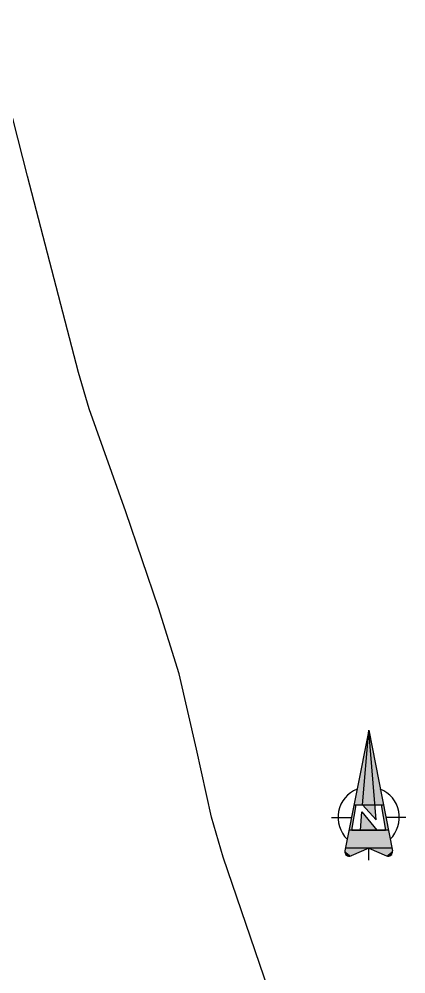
# Model space of a CAD drawing. Extents: x 421500 to 422711, y 436000 to 437000.
# Drawn here: x 422079.4 to 422112.1, y 436659.3 to 436739.8 of the extents above; entities that cross this region are included whole.
import ezdxf

# ---------------------------------------------------------------- set-up
doc = ezdxf.new("R2010")
doc.units = 0
doc.layers.get('0').update_dxf_attribs({"color": 210})
doc.layers.add('716709-ExBase$0$500-northpoint', color=7, linetype='Continuous')
doc.layers.add('716709-ExBase$0$OS-LINE_0030_OBSTRUCTING_FEAT', color=8, linetype='Continuous')

# ---------------------------------------------------------------- blocks, each defined once
blk = doc.blocks.new('716709-ExBase$0$norpoint')
for p, q in [((0.094034, 21.972293), (-3.924352, 1.618969)), ((-0.941673, 9.416021), (0.094034, 21.972293)), ((1.338941, 6.879818), (0.094034, 21.972293)), ((0.094034, 21.972293), (4.112421, 1.618969)), ((-2.720714, 5.134043), (-2.004922, 9.416021)), ((-2.384969, 9.416021), (2.573038, 9.416021)), ((-2.004922, 9.416021), (-1.445647, 9.416021)), ((-1.294873, 5.134043), (-1.039442, 8.230722)), ((-1.039442, 8.230722), (1.482942, 5.134043)), ((-0.941673, 9.416021), (1.338941, 6.879818)), ((1.565154, 9.410408), (2.192991, 9.416021)), ((2.192991, 9.416021), (2.908783, 5.134043)), ((-6.181262, 7.270038), (-2.808653, 7.270038)), ((6.369331, 7.270038), (2.996722, 7.270038)), ((3.418435, 5.134043), (-3.230366, 5.134043)), ((-2.720714, 5.134043), (-1.294873, 5.134043)), ((-2.720714, 5.134043), (-1.294873, 5.134043)), ((-2.720714, 5.134043), (-1.03443, 5.134043)), ((-2.720714, 5.134043), (-1.468501, 5.134043)), ((-2.720714, 5.134043), (2.908783, 5.134043)), ((2.908783, 5.134043), (-1.294873, 5.134043)), ((2.908783, 5.134043), (1.482942, 5.134043)), ((2.908783, 5.134043), (2.158783, 5.134043)), ((4.016045, 2.107118), (-3.827976, 2.107118)), ((0.094034, 2.101465), (-2.885959, 0.787453)), ((0.094034, 2.101465), (3.074028, 0.787453)), ((0.094034, 0.061525), (0.094034, 2.084936))]:
    blk.add_line(p, q)
for centre, radius, start, end in [((0.094034, 7.270038), 5.168574, 112.265075, 225.39821), ((0.094034, 7.270038), 5.168574, 314.60179, 67.734925), ((-3.188556, 1.4737), 0.75, 168.831642, 293.794824), ((3.376625, 1.4737), 0.75, 246.205176, 11.168358)]:
    blk.add_arc(centre, radius, start, end)
for points in [[(0.094034, 21.972293), (0.094034, 21.972293), (-2.384969, 9.416021), (2.573038, 9.416021)], [(-2.392994, 9.406301), (-2.004922, 9.416021), (-3.230366, 5.134043), (-2.720714, 5.134043)], [(-1.294873, 5.134043), (1.482942, 5.134043), (-1.039442, 8.230722)], [(-0.941673, 9.416021), (1.129742, 9.416021), (1.338941, 6.879818)], [(2.192991, 9.416021), (2.564736, 9.406301), (2.908783, 5.134043), (3.418435, 5.134043)], [(-3.230366, 5.134043), (3.418435, 5.134043), (-3.827976, 2.107118), (4.016045, 2.107118)], [(-3.827976, 2.107118), (0.094034, 2.084936), (-3.924352, 1.618969), (-2.885959, 0.787453)], [(0.094034, 2.084936), (4.016045, 2.107118), (3.074028, 0.787453), (4.112421, 1.618969)], [(3.074028, 0.787453), (4.112421, 1.618969), (3.41112, 0.721407), (4.106653, 1.325631)], [(-3.931444, 1.553989), (-3.926956, 1.367683), (-3.935932, 1.499193), (-3.931444, 1.41152)], [(-3.926956, 1.608785), (-2.894699, 0.786846), (-3.926956, 1.318367), (-3.105638, 0.72109)], [(-3.926956, 1.318367), (-3.105638, 0.72109), (-3.841682, 1.093703), (-3.267209, 0.72109)], [(-3.841682, 1.093703), (-3.267209, 0.72109), (-3.702552, 0.923835), (-3.455708, 0.770407)], [(-3.702552, 0.923835), (-3.455708, 0.770407), (-3.635231, 0.869039), (-3.509565, 0.792325)], [(3.41112, 0.721407), (4.106653, 1.325631), (3.616998, 0.762141), (4.056574, 1.149116)], [(3.616998, 0.762141), (4.056574, 1.149116), (3.728283, 0.816453), (3.934161, 0.97939)], [(3.728283, 0.816453), (3.934161, 0.97939), (3.783926, 0.850398), (3.889647, 0.945445)], [(3.783926, 0.850398), (3.889647, 0.945445), (3.834004, 0.891133), (3.889647, 0.938656)], [(3.834004, 0.891133), (3.889647, 0.938656), (3.861825, 0.9115), (3.895211, 0.938656)]]:
    blk.add_solid(points)

msp = doc.modelspace()

# ---------------------------------------------------------------- linework, layer by layer
at = {"layer": '716709-ExBase$0$OS-LINE_0030_OBSTRUCTING_FEAT', "flags": 128}
msp.add_lwpolyline([(422101.65, 436654.55), (422096.65, 436669.2), (422095.65, 436672.55), (422094.4, 436678.3), (422092.95, 436684.65), (422091.2, 436690.2), (422088.45, 436698.3), (422085.35, 436707), (422084.45, 436710.05), (422080.15, 436726.6), (422078.95, 436731.35), (422074.75, 436743.1), (422069.7, 436757.45), (422065.5, 436769.25), (422064.35, 436772.65), (422061.25, 436786.4), (422058.15, 436800), (422056.55, 436808.3), (422054.95, 436818.25), (422032.55, 436813.4), (422029.75, 436813.05), (422017.7, 436812.05), (422005.2, 436810.85), (422000, 436810.55)], dxfattribs=at)

# ---------------------------------------------------------------- block references
at = {"layer": '716709-ExBase$0$500-northpoint', "xscale": 0.5, "yscale": 0.5, "zscale": 0.5}
msp.add_blockref('716709-ExBase$0$norpoint', (422108.866, 436668.907), dxfattribs=at)

doc.saveas('drawing.dxf')
